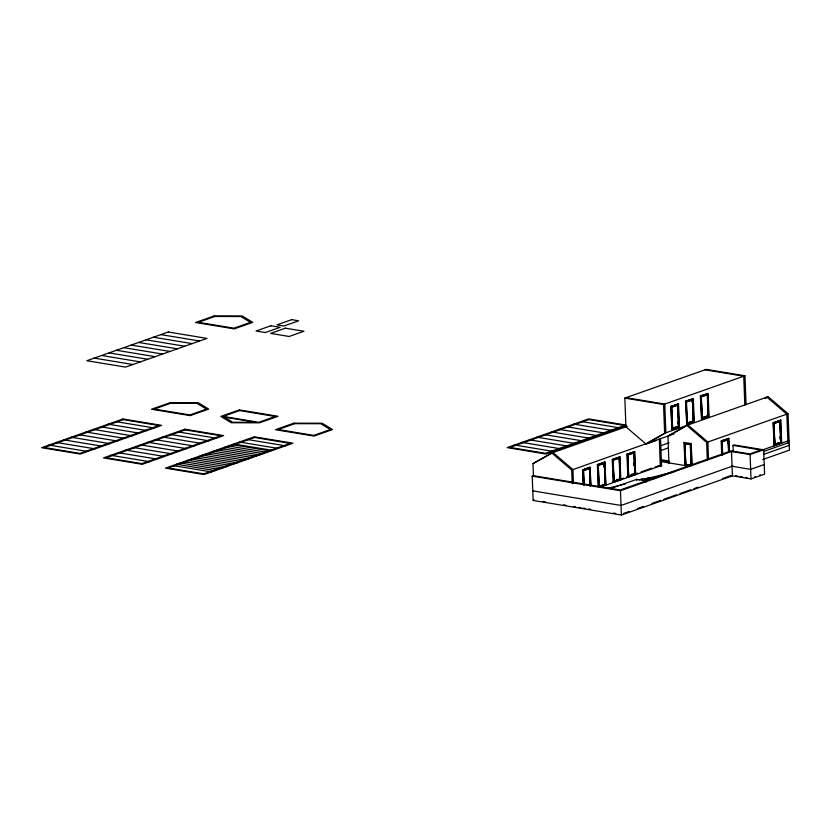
<?xml version="1.0" encoding="UTF-8"?>
<svg xmlns="http://www.w3.org/2000/svg" width="831" height="831" viewBox="0 0 831 831"><rect width="100%" height="100%" fill="white"/><g stroke="black" fill="none" stroke-linecap="round" stroke-linejoin="round"><path stroke-width="1.25" d="M533.46 476.111L532.983 463.625L551.805 452.988L627.228 426.386M762.713 459.564L789.45 450.132L788.048 413.734L768.166 396.709L664.644 433.231L645.812 443.868L625.93 426.843L624.829 398.101L706.246 369.38L744.96 375.768L746.061 404.51M647.048 443.432L665.87 432.795L664.769 404.063L626.055 397.665M669.152 435.631L684.651 426.874M764.717 398.402L766.93 397.145L786.822 414.17L787.923 442.902M764.842 398.589L768.166 396.709M624.829 398.101L663.533 404.5L744.96 375.768M670.731 406.463L678.522 403.918L679.405 426.905L671.999 429.513L670.731 406.463L678.522 403.918M685.533 401.238L693.324 398.693L694.207 421.681L686.801 424.298L685.533 401.238L693.324 398.693M700.336 396.013L708.126 393.468L709.009 416.456L701.613 419.073L700.336 396.013L708.126 393.468M671.541 407.232L672.424 428.318L678.75 426.168L677.94 405.092L671.77 407.263L672.58 428.339L671.386 407.2L677.784 405.071M686.188 401.986L692.587 399.846L693.397 420.912L686.998 423.052L686.188 401.986L692.742 399.867L693.553 420.943L687.227 423.093M701.146 396.782L702.029 417.868L708.355 415.718L707.545 394.642L701.374 396.823L702.185 417.9L700.99 396.761L707.389 394.621M626.075 425.711L545.874 454.006L507.159 447.618L588.587 418.897L626.044 425.077M532.983 463.625L553.041 452.552L572.923 469.577L573.452 483.32M733.004 445.385L734.23 444.949L763.658 449.81L764.593 474.137L751.016 478.926L732.433 475.862L621.401 515.033L533.149 500.459L532.214 476.121L533.44 475.696L620.155 490.01L731.187 450.838L749.77 453.913L760.874 449.987L733.004 445.385L733.243 451.794M672.196 428.277L678.512 426.126L677.712 405.05M701.8 417.827L708.126 415.677L707.316 394.611M671.614 429.45L679.405 426.905M686.416 424.226L693.823 421.618L692.94 398.631M701.219 419.011L708.625 416.393L707.742 393.406M551.805 452.988L571.686 470.014L674.014 433.917M645.614 444.253L656.563 440.388M583.092 483.912L582.552 469.868L589.958 467.251L591.028 485.2M598.195 486.353L597.354 464.643L604.76 462.036L606.028 485.086L602.288 484.463M619.947 456.873L612.551 459.481L613.434 482.468L612.167 459.418L619.947 456.873L620.83 479.861L617.09 479.238M634.365 451.586L635.248 474.574L627.852 477.181L626.969 454.193L634.759 451.649L635.642 474.636L631.892 474.023M582.552 469.868L590.342 467.313M597.354 464.643L605.145 462.098M626.969 454.193L634.759 451.649M583.736 484.244L583.206 470.606L589.605 468.466M598.008 465.381L604.417 463.241L605.217 484.317L598.819 486.457L598.008 465.381L604.563 463.272L605.373 484.348L599.058 486.499M612.966 460.187L613.86 481.274L620.186 479.123L619.375 458.047L613.205 460.229L614.016 481.294L612.821 460.156L619.22 458.026M628.589 476.038L627.779 454.962L628.662 476.049L634.988 473.899L634.178 452.822L628.007 455.004L628.433 476.007L627.623 454.941L634.022 452.802L634.832 473.878M583.206 470.606L589.761 468.497L590.426 485.844M533.544 490.602L532.775 490.882L621.037 505.456L732.069 466.284L750.653 469.349L764.219 464.56M660.614 445.78L669.121 442.778M660.801 450.568L668.093 447.992M686.053 465.069L684.817 465.505L684.245 442.414L685.128 465.402L689.772 466.17M692.046 465.277L691.215 443.557L691.735 465.381M690.478 444.388L690.977 465.578L690.478 444.388L684.931 443.536L685.554 464.674L691.163 465.505L690.353 444.44M533.149 500.459L534.375 500.023M668.976 463.553L667.916 436.067L686.738 425.441L706.63 442.456L788.048 413.734M721.734 455.056L721.194 441.001L728.6 438.394L729.473 451.233M780.797 420.174L773.391 422.792L774.274 445.78L773.007 422.719L780.797 420.174L781.68 443.162L777.93 442.549M721.194 441.001L728.984 438.456M722.368 455.378L721.848 441.749L728.247 439.609L728.725 452.002L728.174 439.589M774.7 444.575L773.89 423.498L774.627 444.564L781.026 442.424L780.216 421.348L774.045 423.53L774.856 444.606L773.661 423.467L780.06 421.327L780.87 442.404M728.88 452.033L728.403 439.63L721.848 441.749M613.621 481.232L619.947 479.082L619.137 458.006M628.433 476.007L634.749 473.857L634.178 452.822M601.312 485.948L604.48 484.826M612.54 481.98L623.489 478.126M627.145 476.838L633.222 474.688M634.095 474.387L637.616 473.14M641.137 471.894L651.712 468.165M655.119 466.97L658.765 465.682M599.296 487.257L605.643 485.024L604.76 462.036M613.049 482.406L620.445 479.799L619.562 456.811M599.494 487.392L661.549 465.495M610.868 488.472L636.775 479.342L646.061 480.869L646.113 482.209M639.049 479.892L642.373 478.718L649.343 479.871M685.554 464.674L691.288 465.464M644.648 479.279L647.983 478.105L653.789 479.061M649.136 479.051L653.582 477.482L655.908 477.867M532.214 476.121L620.466 490.706L731.498 451.534L750.081 454.599L763.658 449.81M774.471 444.533L781.026 442.424M776.964 444.034L781.441 442.445M773.89 445.717L781.296 443.1L780.413 420.112M762.349 449.987L789.086 440.555M763.627 451.472L789.159 442.466M763.741 454.349L789.263 445.343M623.406 513.527L629.337 511.429M637.574 508.52L643.464 506.443M651.868 503.482L660.375 500.48M663.886 499.244L669.672 497.208M670.825 496.793L676.611 494.757M679.831 493.614L690.779 489.76M693.958 488.638L698.071 487.184M722.399 478.604L730.968 475.581M754.87 476.765L755.566 476.527M759.721 475.052L760.417 474.813M608.095 488.223L625.608 483.871M644.368 479.217L673.131 472.07M705.01 369.816L743.724 376.204L744.825 404.946M707.545 394.642L708.355 415.718M692.742 399.867L693.553 420.943M780.216 421.348L780.641 442.362M677.94 405.092L678.75 426.168M707.461 416.206L709.009 416.456M692.659 421.431L694.207 421.681M160.85 334.613L199.554 341.001M686.998 423.052L686.416 402.017M153.444 337.22L192.158 343.619M146.038 339.837L184.752 346.226M728.403 439.63L728.496 451.96M138.642 342.445L177.356 348.833M131.236 345.052L169.95 351.451M581.181 421.504L619.895 427.892M123.84 347.67L162.544 354.058M573.774 424.111L612.489 430.51M683.934 442.518L691.215 443.557M690.291 444.46L684.744 443.609L685.866 464.571M116.433 350.277L155.148 356.665M566.378 426.729L605.082 433.117M109.027 352.884L147.741 359.283M558.972 429.336L597.686 435.735M101.631 355.502L140.346 361.89M551.576 431.954L590.28 438.342M94.225 358.109L132.939 364.508M544.17 434.561L582.884 440.949M731.758 465.589L732.911 465.786M536.764 437.168L575.478 443.567M661.414 459.73L668.903 460.966M660.811 460.582L669.547 462.026M529.368 439.786L568.072 446.174M660.697 461.527L689.886 466.347M735.601 475.748L737.928 476.132M740.255 476.516L742.571 476.901M746.061 477.472L747.214 477.659M619.375 458.047L620.186 479.123M521.961 442.393L560.676 448.792M514.566 445.011L553.269 451.399M604.563 463.272L605.373 484.348M589.761 468.497L590.041 485.782M626.688 476.994L628.236 477.254L627.353 454.256M246.849 439.422L285.563 445.811M115.571 421.577L154.286 427.965M177.512 431.808L216.216 438.197M239.442 442.03L278.156 448.428M233.895 443.993L272.61 450.381M108.165 424.184L146.879 430.583M170.106 434.416L208.82 440.804M232.046 444.647L270.75 451.036M228.338 445.946L267.052 452.344M100.769 426.802L139.473 433.19M162.699 437.023L201.414 443.422M224.64 447.255L263.354 453.643M543.048 501.457L545.219 501.81M563.574 504.843L566.108 505.258M573.4 506.463L575.571 506.827M578.823 507.357L580.983 507.72M583.154 508.073L585.325 508.437M588.577 508.967L590.737 509.33M613.507 513.091L615.667 513.444M220.942 448.563L259.656 454.952M93.363 429.409L132.077 435.797M155.304 439.641L194.018 446.029M217.244 449.862L255.948 456.261M213.536 451.171L252.25 457.559M85.967 432.016L124.671 438.415M147.897 442.248L186.611 448.647M209.838 452.48L248.552 458.868M206.14 453.778L244.844 460.177M78.561 434.634L117.275 441.022M140.501 444.865L179.205 451.254M202.432 455.087L241.146 461.485M198.734 456.396L237.448 462.784M71.154 437.241L109.869 443.64M133.095 447.473L171.809 453.861M195.036 457.704L233.74 464.093M191.327 459.003L230.042 465.402M63.758 439.859L102.462 446.247M125.689 450.08L164.403 456.479M187.629 460.312L226.344 466.7M183.931 461.62L222.646 468.009M56.352 442.466L95.066 448.854M118.293 452.698L157.007 459.086M180.234 462.919L218.937 469.318M176.525 464.228L215.239 470.616M48.956 445.073L87.66 451.472M110.887 455.305L149.601 461.693M172.827 465.537L211.541 471.925M687.975 425.005L707.867 442.019L708.531 459.512M779.987 421.317L780.797 442.383M779.883 436.524L779.987 439.08M750.081 454.599L751.016 478.926M731.498 451.534L732.433 475.862M728.6 438.394L729.13 452.438M727.53 440.752L727.634 443.307M722.71 454.204L722.077 441.78L722.523 455.409M721.578 441.064L722.118 455.118M706.63 442.456L707.306 459.948M700.72 396.086L701.613 419.073M692.514 399.825L693.324 420.901M691.828 399.711L691.922 402.266M686.344 402.007L687.154 423.083M685.918 401.3L686.801 424.298M684.931 443.536L685.741 464.612M678.127 403.856L679.01 426.843M677.66 421.546L677.753 424.09M671.116 406.525L671.999 429.513M663.533 404.5L664.644 433.231M660.52 438.675L661.569 466.17M659.284 439.111L660.333 466.596M647.983 478.105L648.035 479.445M642.373 478.718L642.425 480.058M636.775 479.342L636.826 480.682M633.648 462.888L633.752 465.443M620.466 490.706L621.401 515.033M604.334 463.231L605.145 484.307M603.701 464.394L603.794 466.949M599.213 486.519L598.247 465.422L598.974 486.478M597.749 464.706L598.58 486.415M589.958 467.251L590.644 485.138M589.532 468.455L590.28 485.823M583.591 470.668L584.12 484.307M583.362 470.626L583.933 485.501M582.947 469.93L583.476 483.974M571.686 470.014L572.216 483.756M168.246 331.995L86.829 360.727L125.533 367.115L206.961 338.394L168.246 331.995M214.055 315.967L195.545 322.501L234.259 328.889L252.769 322.355L242.309 316.019L214.055 315.967M214.886 316.476L198.329 322.314L233.947 328.193L250.505 322.355L240.886 316.528L214.886 316.476M270.854 325.794L256.052 331.008L265.338 332.545L280.14 327.321L270.854 325.794M291.681 319.644L276.879 324.869L283.838 326.022L298.651 320.797L291.681 319.644M285.365 328.183L270.563 333.408L289.146 336.482L303.949 331.257L285.365 328.183M122.978 418.959L41.55 447.691L80.264 454.079L161.681 425.358L122.978 418.959M170.002 402.713L151.491 409.236L190.206 415.635L208.716 409.101L198.256 402.765L170.002 402.713M123.289 419.655L44.334 447.514L79.942 453.394L158.898 425.534L123.289 419.655M170.833 403.222L154.275 409.06L189.894 414.939L206.452 409.101L196.833 403.264L170.833 403.222M239.338 409.891L220.828 416.424L231.288 422.761L259.542 422.813L278.053 416.289L239.338 409.891M184.908 429.191L103.491 457.912L142.194 464.311L223.622 435.589L184.908 429.191M239.65 410.587L223.092 416.424L258.711 422.314L275.269 416.466L239.65 410.587M185.23 429.887L106.275 457.736L141.883 463.615L220.838 435.766L185.23 429.887M254.255 436.805L165.421 468.144L204.135 474.543L292.959 443.203L254.255 436.805M293.873 423.166L275.373 429.7L314.076 436.088L332.587 429.554L322.137 423.218L293.873 423.166M254.566 437.501L168.205 467.967L203.824 473.847L290.175 443.38L254.566 437.501M294.714 423.675L278.156 429.513L313.765 435.392L330.323 429.554L320.714 423.727L294.714 423.675M588.899 419.582L509.943 447.442L545.552 453.321L624.507 425.462L588.899 419.582M255.771 422.304L232.711 422.262L224.183 417.089L255.771 422.304"/></g></svg>
